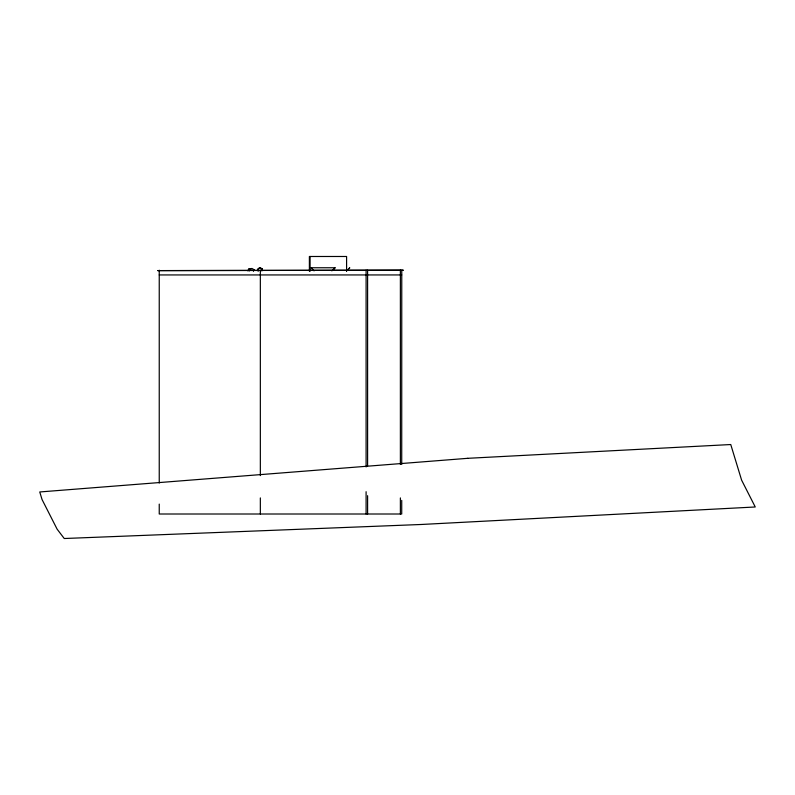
<?xml version="1.0" encoding="UTF-8"?>
<svg xmlns="http://www.w3.org/2000/svg" width="795" height="795" viewBox="0 0 795 795"><rect width="100%" height="100%" fill="white"/><g stroke="black" fill="none" stroke-linecap="round" stroke-linejoin="round"><path stroke-width="1.19" d="M262.41 270.121L262.41 268.968L262.111 269.753M262.3 270.052L262.31 269.038L262.3 269.982C262.42 268.273 262.34 271.045 262.111 269.545M262.4 269.475L262.31 269.734M262.3 269.336L262.32 269.942L262.3 269.217M253.645 269.584L253.635 270.668L253.774 269.495M253.615 270.151C253.555 269.853 254.132 270.469 253.456 270.191M253.694 270.459L253.456 270.25M253.635 270.668L253.724 269.674M253.734 270.668L253.615 269.813L253.714 270.499C253.565 267.448 248.835 268.004 249.372 270.966M253.367 270.966L253.476 270.429M261.853 270.936C263.841 267.011 256.02 266.991 258.017 270.936M334.158 268.79L335.063 267.756L311.103 267.756L314.065 270.866M349.273 268.362L349.77 267.756L346.531 270.866M331.823 270.866L335.063 267.756M260.104 267.835L258.296 268.869L258.266 270.936M159.239 274.941L401.723 274.941M260.303 267.905L261.575 268.869M311.103 267.756L311.819 268.362M251.27 268.958L248.756 268.63L247.97 270.966M401.763 270.598L401.723 464.459M401.723 500.383L401.723 514.007L159.239 514.007L159.239 504.1M400.382 270.201L400.382 464.459M400.382 497.909L400.382 514.007M367.598 270.201L367.598 465.9M367.598 495.683L367.598 514.007M366.097 270.201L366.097 466.933M366.097 491.708L366.097 514.007M346.59 271.244L346.59 256.487L309.384 256.487L309.384 271.244M310.09 256.487L310.09 271.244M260.343 270.201L260.343 475.609M260.343 497.909L260.343 514.007M159.239 270.201L159.239 483.042M467.728 458.317L39.75 491.966L42.065 499.558L57.111 529.152L64.246 538.513L421.479 524.471L755.25 506.981L741.616 480.16L730.754 444.534L467.728 458.317M403.154 270.201L157.808 270.598L403.154 270.201"/></g></svg>
